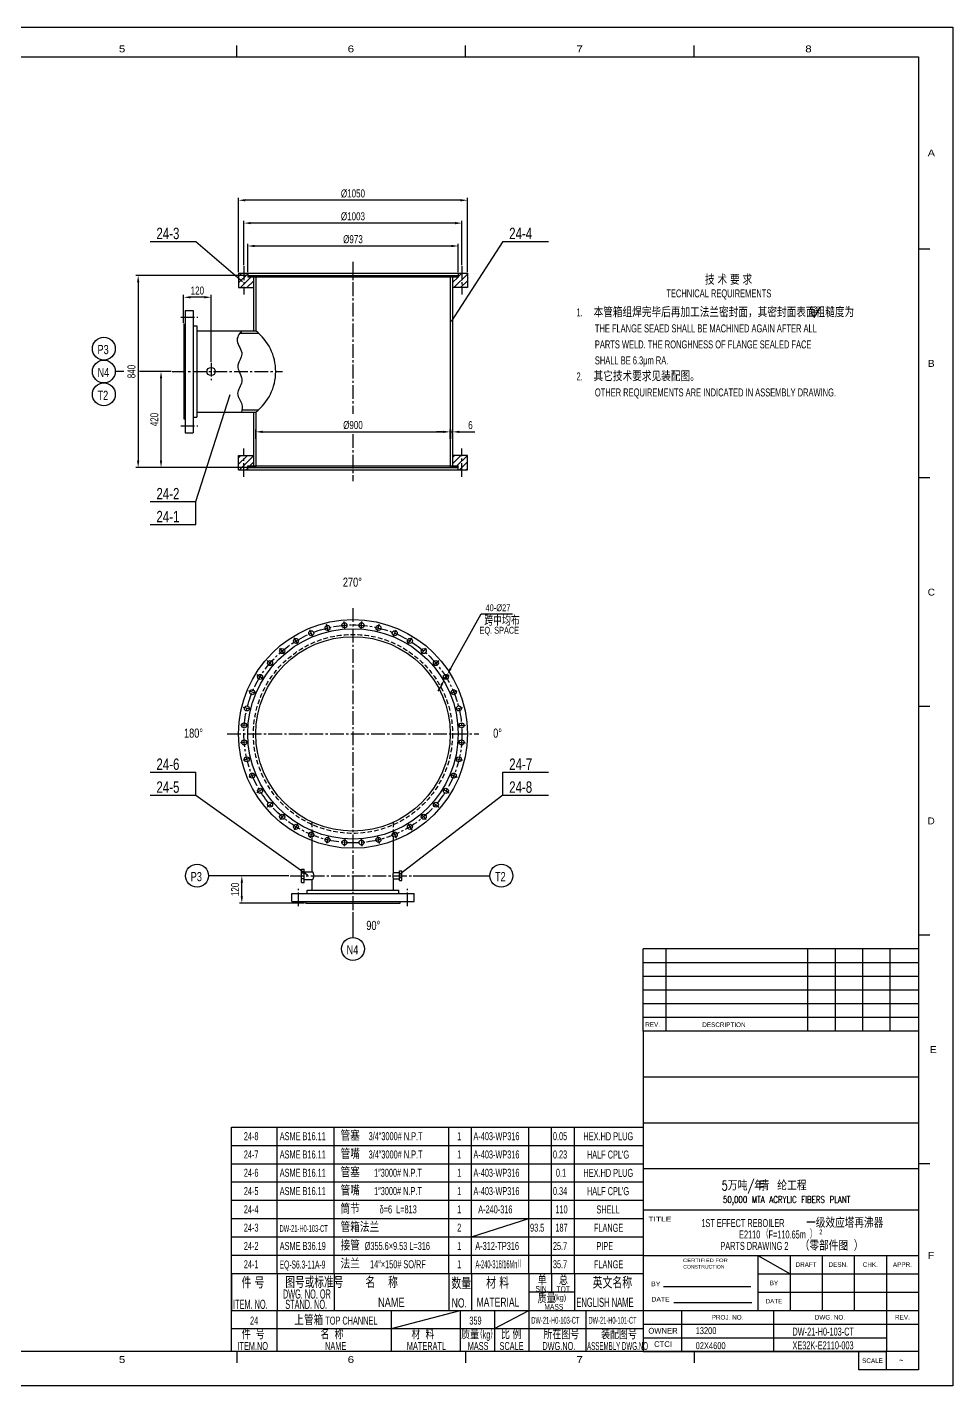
# Model space of a CAD drawing. Extents: x 0 to 840, y 0 to 594.
# Drawn here: x 435 to 840, y 0 to 594 of the extents above; entities that cross this region are included whole.
import ezdxf
from ezdxf.enums import TextEntityAlignment as Align

# ---------------------------------------------------------------- set-up
doc = ezdxf.new("R2010")
doc.units = 0
doc.header["$LTSCALE"] = 8
doc.linetypes.add('CENTER2', pattern=[1.125, 0.75, -0.125, 0.125, -0.125])
doc.linetypes.add('HIDDEN', pattern=[0.375, 0.25, -0.125])
doc.layers.get('0').update_dxf_attribs({"color": 2, "linetype": 'CONTINUOUS'})
doc.layers.get('DEFPOINTS').update_dxf_attribs({"linetype": 'CONTINUOUS'})
doc.layers.add('1', color=7, linetype='CONTINUOUS', lineweight=0)
for name, color, linetype in [('3', 3, 'CENTER2'), ('BORDER', 2, 'CONTINUOUS'), ('D', 7, 'CONTINUOUS'), ('HID', 4, 'HIDDEN'), ('OT', 1, 'CONTINUOUS'), ('TEXT', 7, 'CONTINUOUS'), ('X4600A1$0$BORDER', 7, 'CONTINUOUS')]:
    doc.layers.add(name, color=color, linetype=linetype)
doc.styles.add('HZ0', font='TXT', dxfattribs={"width": 0.75, "bigfont": 'HZTXT0'})
doc.styles.get("Standard").update_dxf_attribs({"font": 'JDECSTD', "width": 0.75, "bigfont": 'HZDX'})
doc.styles.add('X4600A1$0$STANDARD', font='AUCAD', dxfattribs={"width": 0.8})
doc.dimstyles.new('STANDARD$0', dxfattribs={"dimscale": 0, "dimtxt": 3.5, "dimasz": 3, "dimexe": 1, "dimexo": 0.5, "dimgap": 1, "dimtad": 1, "dimdsep": 46, "dimtxsty": 'Standard', "dimcen": 0, "dimclrd": 7, "dimclre": 7, "dimclrt": 7, "dimadec": 0, "dimazin": 0, "dimtfac": 0.714286, "dimtmove": 0, "dimatfit": 3, "dimfxl": 0, "dimtolj": 1, "dimarcsym": 0})
doc.dimstyles.new('STANDARD$3', dxfattribs={"dimscale": 0, "dimtxt": 3, "dimasz": 3, "dimexe": 1, "dimexo": 0.5, "dimgap": 1, "dimtad": 1, "dimtoh": 1, "dimdsep": 46, "dimtxsty": 'Standard', "dimcen": 0, "dimclrd": 7, "dimclre": 7, "dimclrt": 7, "dimadec": 0, "dimazin": 0, "dimtfac": 0.714286, "dimtmove": 0, "dimatfit": 0, "dimfxl": 0, "dimtolj": 1, "dimarcsym": 0})

# ---------------------------------------------------------------- blocks, each defined once
blk = doc.blocks.new('*D31')
at = {"layer": 'DEFPOINTS', "color": 0}
for p in [(621.3, 417.08), (620.3, 413.48), (621.3, 413.48)]:
    blk.add_point(p, dxfattribs=at)
at = {"layer": 'TEXT', "color": 7, "lineweight": -2}
for p, q in [((617.3, 417.08), (614.3, 417.08)), ((620.3, 413.98), (620.3, 418.08)), ((620.3, 417.08), (621.3, 417.08)), ((621.3, 413.98), (621.3, 418.08)), ((624.3, 417.08), (631, 417.08))]:
    blk.add_line(p, q, dxfattribs=at)
at = {"layer": 'TEXT', "color": 7}
for points in [[(617.3, 417.58), (617.3, 416.58), (620.3, 417.08)], [(624.3, 417.58), (624.3, 416.58), (621.3, 417.08)]]:
    blk.add_solid(points, dxfattribs=at)
at = {"layer": 'TEXT', "color": 7, "insert": (629.15, 420), "char_height": 3.5, "attachment_point": 5}
blk.add_mtext('\\A1;6', dxfattribs=at)
blk = doc.blocks.new('*D30')
at = {"layer": 'DEFPOINTS', "color": 0}
for p in [(620.3, 417.08), (535.3, 413.48), (620.3, 413.48)]:
    blk.add_point(p, dxfattribs=at)
at = {"layer": 'TEXT', "color": 7, "lineweight": -2}
for p, q in [((535.3, 413.98), (535.3, 418.08)), ((538.3, 417.08), (617.3, 417.08)), ((620.3, 413.98), (620.3, 418.08))]:
    blk.add_line(p, q, dxfattribs=at)
at = {"layer": 'TEXT', "color": 7}
for points in [[(538.3, 417.58), (538.3, 416.58), (535.3, 417.08)], [(617.3, 417.58), (617.3, 416.58), (620.3, 417.08)]]:
    blk.add_solid(points, dxfattribs=at)
at = {"layer": 'TEXT', "color": 7, "insert": (577.8, 420), "char_height": 3.5, "attachment_point": 5}
blk.add_mtext('\\A1;%%C900', dxfattribs=at)
blk = doc.blocks.new('*D29')
at = {"layer": 'DEFPOINTS', "color": 0}
for p in [(527.8, 518.33), (527.8, 486.45), (627.8, 486.45)]:
    blk.add_point(p, dxfattribs=at)
at = {"layer": 'TEXT', "color": 7, "lineweight": -2}
for p, q in [((527.8, 486.95), (527.8, 519.33)), ((624.8, 518.33), (530.8, 518.33)), ((627.8, 486.95), (627.8, 519.33))]:
    blk.add_line(p, q, dxfattribs=at)
at = {"layer": 'TEXT', "color": 7}
for points in [[(530.8, 518.83), (530.8, 517.83), (527.8, 518.33)], [(624.8, 518.83), (624.8, 517.83), (627.8, 518.33)]]:
    blk.add_solid(points, dxfattribs=at)
at = {"layer": 'TEXT', "color": 7, "insert": (577.8, 521.25), "char_height": 3.5, "attachment_point": 5}
blk.add_mtext('\\A1;%%C1050', dxfattribs=at)
blk = doc.blocks.new('*D28')
at = {"layer": 'DEFPOINTS', "color": 0}
for p in [(530.15, 508.33), (530.15, 489.45), (625.45, 489.45)]:
    blk.add_point(p, dxfattribs=at)
at = {"layer": 'TEXT', "color": 7, "lineweight": -2}
for p, q in [((530.15, 489.95), (530.15, 509.33)), ((622.45, 508.33), (533.15, 508.33)), ((625.45, 489.95), (625.45, 509.33))]:
    blk.add_line(p, q, dxfattribs=at)
at = {"layer": 'TEXT', "color": 7}
for points in [[(533.15, 508.83), (533.15, 507.83), (530.15, 508.33)], [(622.45, 508.83), (622.45, 507.83), (625.45, 508.33)]]:
    blk.add_solid(points, dxfattribs=at)
at = {"layer": 'TEXT', "color": 7, "insert": (577.8, 511.25), "char_height": 3.5, "attachment_point": 5}
blk.add_mtext('\\A1;%%C1003', dxfattribs=at)
blk = doc.blocks.new('*D27')
at = {"layer": 'DEFPOINTS', "color": 0}
for p in [(623.8, 498.33), (531.8, 486.45), (623.8, 486.45)]:
    blk.add_point(p, dxfattribs=at)
at = {"layer": 'TEXT', "color": 7, "lineweight": -2}
for p, q in [((531.8, 486.95), (531.8, 499.33)), ((623.8, 486.95), (623.8, 499.33)), ((534.8, 498.33), (620.8, 498.33))]:
    blk.add_line(p, q, dxfattribs=at)
at = {"layer": 'TEXT', "color": 7}
for points in [[(534.8, 498.83), (534.8, 497.83), (531.8, 498.33)], [(620.8, 498.83), (620.8, 497.83), (623.8, 498.33)]]:
    blk.add_solid(points, dxfattribs=at)
at = {"layer": 'TEXT', "color": 7, "insert": (577.8, 501.25), "char_height": 3.5, "attachment_point": 5}
blk.add_mtext('\\A1;%%C973', dxfattribs=at)
blk = doc.blocks.new('*D32')
at = {"layer": 'DEFPOINTS', "color": 0}
for p in [(531.8, 485.45), (483.91, 401.45), (532.97, 401.45)]:
    blk.add_point(p, dxfattribs=at)
at = {"layer": 'TEXT', "color": 7, "lineweight": -2}
for p, q in [((531.3, 485.45), (482.91, 485.45)), ((483.91, 482.45), (483.91, 404.45)), ((532.47, 401.45), (482.91, 401.45))]:
    blk.add_line(p, q, dxfattribs=at)
at = {"layer": 'TEXT', "color": 7}
for points in [[(483.41, 482.45), (484.41, 482.45), (483.91, 485.45)], [(483.41, 404.45), (484.41, 404.45), (483.91, 401.45)]]:
    blk.add_solid(points, dxfattribs=at)
at = {"layer": 'TEXT', "color": 7, "insert": (480.99, 443.45), "char_height": 3.5, "attachment_point": 5, "rotation": 90}
blk.add_mtext('\\A1;840', dxfattribs=at)
blk = doc.blocks.new('*D33')
at = {"layer": 'DEFPOINTS', "color": 0}
for p in [(493.91, 443.45), (498.8, 443.45), (527.8, 401.45)]:
    blk.add_point(p, dxfattribs=at)
at = {"layer": 'TEXT', "color": 7, "lineweight": -2}
for p, q in [((498.3, 443.45), (492.91, 443.45)), ((493.91, 404.45), (493.91, 440.45)), ((527.3, 401.45), (492.91, 401.45))]:
    blk.add_line(p, q, dxfattribs=at)
at = {"layer": 'TEXT', "color": 7}
for points in [[(493.41, 440.45), (494.41, 440.45), (493.91, 443.45)], [(493.41, 404.45), (494.41, 404.45), (493.91, 401.45)]]:
    blk.add_solid(points, dxfattribs=at)
at = {"layer": 'TEXT', "color": 7, "insert": (490.99, 422.45), "char_height": 3.5, "attachment_point": 5, "rotation": 90}
blk.add_mtext('\\A1;420', dxfattribs=at)
blk = doc.blocks.new('*D34')
at = {"layer": 'DEFPOINTS', "color": 0}
for p in [(503.8, 475.92), (503.8, 464.09), (515.8, 447.25)]:
    blk.add_point(p, dxfattribs=at)
at = {"layer": 'TEXT', "color": 7, "lineweight": -2}
for p, q in [((503.8, 464.59), (503.8, 476.92)), ((512.8, 475.92), (506.8, 475.92)), ((515.8, 447.75), (515.8, 476.92))]:
    blk.add_line(p, q, dxfattribs=at)
at = {"layer": 'TEXT', "color": 7}
for points in [[(506.8, 476.42), (506.8, 475.42), (503.8, 475.92)], [(512.8, 476.42), (512.8, 475.42), (515.8, 475.92)]]:
    blk.add_solid(points, dxfattribs=at)
at = {"layer": 'TEXT', "color": 7, "insert": (509.8, 478.83), "char_height": 3.5, "attachment_point": 5}
blk.add_mtext('\\A1;120', dxfattribs=at)
blk = doc.blocks.new('*D35')
at = {"layer": 'DEFPOINTS', "color": 0}
for p in [(529.22, 223.02), (550.32, 223.02), (557.16, 211.02)]:
    blk.add_point(p, dxfattribs=at)
at = {"layer": 'TEXT', "color": 7, "lineweight": -2}
for p, q in [((549.82, 223.02), (528.22, 223.02)), ((529.22, 214.02), (529.22, 220.02)), ((556.66, 211.02), (528.22, 211.02))]:
    blk.add_line(p, q, dxfattribs=at)
at = {"layer": 'TEXT', "color": 7}
for points in [[(528.72, 220.02), (529.72, 220.02), (529.22, 223.02)], [(528.72, 214.02), (529.72, 214.02), (529.22, 211.02)]]:
    blk.add_solid(points, dxfattribs=at)
at = {"layer": 'TEXT', "color": 7, "insert": (526.31, 217.02), "char_height": 3.5, "attachment_point": 5, "rotation": 90}
blk.add_mtext('\\A1;120', dxfattribs=at)
blk = doc.blocks.new('*D36')
at = {"layer": 'DEFPOINTS', "color": 0}
for p in [(617.9, 308.96), (618.97, 310.88)]:
    blk.add_point(p, dxfattribs=at)
at = {"layer": 'TEXT', "color": 7, "lineweight": -2}
for p, q in [((620.43, 313.5), (633.82, 337.47)), ((633.82, 337.47), (647.52, 337.47)), ((617.9, 308.96), (618.97, 310.88)), ((616.43, 306.34), (614.97, 303.72))]:
    blk.add_line(p, q, dxfattribs=at)
at = {"layer": 'TEXT', "color": 7}
for points in [[(616, 306.58), (616.87, 306.1), (617.9, 308.96)], [(619.99, 313.74), (620.87, 313.26), (618.97, 310.88)]]:
    blk.add_solid(points, dxfattribs=at)
at = {"layer": 'TEXT', "color": 7, "insert": (641.17, 340.11), "char_height": 3, "attachment_point": 5}
blk.add_mtext('\\A1;40-%%c27', dxfattribs=at)

msp = doc.modelspace()

# ---------------------------------------------------------------- hatches: boundary and pattern name
at = {"layer": 'TEXT'}
h = msp.add_hatch(dxfattribs=at)
h.set_pattern_fill('_USER', color=256, scale=2, angle=45, style=0, pattern_type=0)
h.set_pattern_definition([(45, (-3568.0257, 51.9752), (-1.4142136, 1.4142136), [])])
h.paths.add_polyline_path([(530.154, 486.453), (527.804, 486.453), (527.804, 480.153), (530.154, 480.153)])
h.paths.add_polyline_path([(534.304, 480.153), (534.304, 484.753), (531.804, 484.753), (531.804, 486.453), (530.154, 486.453), (530.154, 480.153)])
h.paths.add_polyline_path([(625.454, 480.153), (625.454, 486.453), (623.804, 486.453), (623.804, 484.753), (621.304, 484.753), (621.304, 480.153)])
h.paths.add_polyline_path([(625.454, 480.153), (627.804, 480.153), (627.804, 486.453), (625.454, 486.453)])
h = msp.add_hatch(dxfattribs=at)
h.set_pattern_fill('_USER', color=256, scale=0.5, angle=135, style=0, pattern_type=0)
h.set_pattern_definition([(135, (-3568.0257, 51.97523), (-0.35355339, -0.35355339), [])])
h.paths.add_polyline_path([(535.304, 485.453), (531.804, 485.453), (531.804, 484.753), (535.304, 484.753)])
h.paths.add_polyline_path([(623.804, 485.453), (620.304, 485.453), (620.304, 484.753), (623.804, 484.753)])
h = msp.add_hatch(dxfattribs=at)
h.set_pattern_fill('_USER', color=256, scale=2, angle=45, style=0, pattern_type=0)
h.set_pattern_definition([(45, (-3568.0257, 17.9752), (-1.4142136, 1.4142136), [])])
h.paths.add_polyline_path([(530.154, 406.753), (527.804, 406.753), (527.804, 400.453), (530.154, 400.453)])
h.paths.add_polyline_path([(530.154, 406.753), (530.154, 400.453), (531.804, 400.453), (531.804, 402.153), (534.304, 402.153), (534.304, 406.753)])
h.paths.add_polyline_path([(621.304, 402.153), (623.804, 402.153), (623.804, 400.453), (625.454, 400.453), (625.454, 406.753), (621.304, 406.753)])
h.paths.add_polyline_path([(625.454, 400.453), (627.804, 400.453), (627.804, 406.753), (625.454, 406.753)])
h = msp.add_hatch(dxfattribs=at)
h.set_pattern_fill('_USER', color=256, scale=0.5, angle=135, style=0, pattern_type=0)
h.set_pattern_definition([(135, (-3568.0257, 17.97523), (-0.35355339, -0.35355339), [])])
h.paths.add_polyline_path([(535.304, 402.153), (531.804, 402.153), (531.804, 401.453), (535.304, 401.453)])
h.paths.add_polyline_path([(623.804, 402.153), (620.304, 402.153), (620.304, 401.453), (623.804, 401.453)])

# ---------------------------------------------------------------- linework, layer by layer
for p, q in [((0, 594), (840, 594)), ((840, 594), (840, 0)), ((825, 191), (704.653, 191)), ((714.653, 155), (714.653, 191)), ((776.653, 155), (776.653, 191)), ((788.653, 155), (788.653, 191)), ((800.653, 155), (800.653, 191)), ((812.653, 155), (812.653, 191)), ((824.653, 185), (704.653, 185)), ((824.653, 179), (704.653, 179)), ((824.653, 173), (704.653, 173)), ((824.653, 167), (704.653, 167)), ((824.653, 161), (704.653, 161)), ((825, 135), (704.653, 135)), ((704.653, 115), (825, 115)), ((704.653, 95), (825, 95)), ((704.653, 77), (825, 77)), ((704.653, 57), (825, 57)), ((754.798, 57), (754.798, 33)), ((768.838, 57), (768.838, 33)), ((782.879, 57), (782.879, 33)), ((796.919, 57), (796.919, 33)), ((810.96, 57), (810.96, 15)), ((704.653, 33), (825, 33)), ((721.474, 33), (721.474, 15)), ((761.59, 33), (761.59, 15)), ((524.653, 25), (704.653, 25)), ((704.653, 27), (825, 27)), ((704.653, 21), (810.96, 21)), ((840, 0), (0, 0))]:
    msp.add_line(p, q)
at = {"layer": '1'}
for p, q in [((780.699, 469.363), (778.029, 469.363)), ((778.029, 469.363), (779.364, 467.051)), ((779.364, 467.051), (782.018, 471.648))]:
    msp.add_line(p, q, dxfattribs=at)
at = {"layer": '3'}
for p, q in [((530.154, 489.453), (530.154, 477.153)), ((577.804, 491.453), (577.804, 424.914)), ((625.454, 489.453), (625.454, 477.153)), ((502.504, 467.253), (510.004, 467.253)), ((515.804, 447.253), (515.804, 439.653)), ((498.804, 443.453), (547.036, 443.453)), ((502.504, 419.653), (510.004, 419.653)), ((577.804, 416.069), (577.804, 395.453)), ((530.154, 397.453), (530.154, 409.753)), ((625.454, 397.453), (625.454, 409.753)), ((577.804, 340.023), (577.804, 206.023)), ((567.066, 329.752), (566.295, 332.961)), ((574.195, 330.881), (573.936, 334.171)), ((581.413, 330.881), (581.672, 334.171)), ((588.543, 329.752), (589.313, 332.961)), ((553.769, 324.245), (552.045, 327.058)), ((560.201, 327.522), (558.938, 330.57)), ((595.407, 327.522), (596.67, 330.57)), ((601.839, 324.245), (603.563, 327.058)), ((547.929, 320.002), (545.786, 322.511)), ((607.679, 320.002), (609.822, 322.511)), ((542.825, 314.898), (540.316, 317.041)), ((612.783, 314.898), (615.292, 317.041)), ((538.583, 309.058), (535.769, 310.782)), ((617.025, 309.058), (619.839, 310.782)), ((535.306, 302.627), (532.257, 303.89)), ((620.302, 302.627), (623.351, 303.89)), ((533.075, 295.762), (529.866, 296.532)), ((622.533, 295.762), (625.742, 296.532)), ((531.946, 288.632), (528.656, 288.891)), ((623.662, 288.632), (626.952, 288.891)), ((522.804, 285.023), (632.804, 285.023)), ((531.946, 281.414), (528.656, 281.155)), ((623.662, 281.414), (626.952, 281.155)), ((533.075, 274.285), (529.866, 273.514)), ((622.533, 274.285), (625.742, 273.514)), ((535.306, 267.42), (532.257, 266.157)), ((620.302, 267.42), (623.351, 266.157)), ((538.583, 260.988), (535.769, 259.264)), ((617.025, 260.988), (619.839, 259.264)), ((542.825, 255.149), (540.316, 253.005)), ((547.929, 250.045), (545.786, 247.535)), ((607.679, 250.045), (609.822, 247.535)), ((612.783, 255.149), (615.292, 253.005)), ((553.769, 245.802), (552.045, 242.988)), ((601.839, 245.802), (603.563, 242.988)), ((560.201, 242.525), (558.938, 239.476)), ((567.066, 240.294), (566.295, 237.085)), ((574.195, 239.165), (573.936, 235.875)), ((581.413, 239.165), (581.672, 235.875)), ((588.543, 240.294), (589.313, 237.085)), ((595.407, 242.525), (596.67, 239.476)), ((550.324, 223.023), (604.134, 223.023)), ((554.004, 209.723), (554.004, 217.223)), ((601.604, 209.723), (601.604, 217.223))]:
    msp.add_line(p, q, dxfattribs=at)
msp.add_circle((577.804, 285.023), 47.65, dxfattribs=at)
at = {"layer": 'D'}
for p, q in [((524.653, 113.117), (704.653, 113.117)), ((524.653, 105.117), (704.653, 105.117)), ((524.653, 97.117), (704.653, 97.117)), ((524.653, 89.117), (704.653, 89.117)), ((524.653, 81.117), (704.653, 81.117)), ((524.653, 73.117), (704.653, 73.117)), ((524.653, 65.117), (704.653, 65.117)), ((524.653, 57.117), (704.653, 57.117)), ((654.653, 41.117), (674.653, 41.117))]:
    msp.add_line(p, q, dxfattribs=at)
at = {"layer": 'HID'}
for p, q in [((560.024, 238.291), (560.024, 246.421)), ((595.584, 238.291), (595.584, 246.421))]:
    msp.add_line(p, q, dxfattribs=at)
msp.add_circle((577.804, 285.023), 43.5, dxfattribs=at)
at = {"layer": 'OT'}
for p, q in [((29, 581), (825, 581)), ((825, 581), (825, 15)), ((489.087, 500.355), (509.087, 500.355)), ((643.281, 500.355), (663.281, 500.355)), ((527.804, 486.453), (627.804, 486.453)), ((527.804, 486.453), (527.804, 480.153)), ((531.804, 486.453), (531.804, 484.753)), ((531.804, 485.453), (623.804, 485.453)), ((623.804, 484.753), (531.804, 484.753)), ((534.304, 484.753), (534.304, 461.233)), ((535.304, 485.453), (535.304, 461.233)), ((620.304, 485.453), (620.304, 401.453)), ((621.304, 484.753), (621.304, 402.153)), ((623.804, 486.453), (623.804, 484.753)), ((627.804, 486.453), (627.804, 480.153)), ((527.804, 480.153), (534.304, 480.153)), ((627.804, 480.153), (621.304, 480.153)), ((504.504, 470.203), (504.504, 416.703)), ((504.504, 470.203), (508.004, 470.203)), ((508.004, 470.203), (508.004, 416.703)), ((503.804, 464.093), (503.804, 422.813)), ((503.804, 464.093), (504.504, 464.093)), ((508.004, 463.453), (509.504, 463.453)), ((509.504, 463.453), (509.504, 423.453)), ((509.504, 461.233), (535.304, 461.233)), ((528.393, 460.233), (536.509, 460.233)), ((503.804, 422.813), (504.504, 422.813)), ((508.004, 423.453), (509.504, 423.453)), ((509.504, 425.673), (535.304, 425.673)), ((529.276, 426.673), (536.509, 426.673)), ((534.304, 425.673), (534.304, 402.153)), ((535.304, 425.673), (535.304, 401.453)), ((504.504, 416.703), (508.004, 416.703)), ((527.804, 400.453), (527.804, 406.753)), ((527.804, 406.753), (534.304, 406.753)), ((627.804, 406.753), (621.304, 406.753)), ((627.804, 400.453), (627.804, 406.753)), ((527.804, 400.453), (627.804, 400.453)), ((531.804, 402.153), (623.804, 402.153)), ((531.804, 400.453), (531.804, 402.153)), ((531.804, 401.453), (623.804, 401.453)), ((623.804, 400.453), (623.804, 402.153)), ((489.087, 386.564), (509.087, 386.564)), ((489.087, 376.564), (509.087, 376.564)), ((489.087, 268.293), (509.087, 268.293)), ((643.281, 268.293), (663.281, 268.293)), ((489.087, 258.293), (509.087, 258.293)), ((643.281, 258.293), (663.281, 258.293)), ((560.024, 224.723), (560.024, 238.291)), ((595.584, 224.363), (595.584, 238.291)), ((555.324, 225.923), (556.524, 225.923)), ((555.324, 220.123), (555.324, 225.923)), ((556.524, 220.123), (556.524, 225.923)), ((555.324, 224.209), (556.524, 224.209)), ((555.324, 221.837), (556.524, 221.837)), ((555.324, 220.123), (556.524, 220.123)), ((556.524, 224.723), (560.024, 224.723)), ((556.524, 221.323), (560.024, 221.323)), ((560.024, 216.723), (560.024, 221.323)), ((595.584, 224.363), (598.134, 224.363)), ((595.584, 221.683), (598.134, 221.683)), ((595.584, 216.723), (595.584, 221.683)), ((598.134, 225.163), (599.134, 225.163)), ((598.134, 220.883), (598.134, 225.163)), ((598.134, 223.863), (599.134, 223.863)), ((598.134, 222.183), (599.134, 222.183)), ((598.134, 220.883), (599.134, 220.883)), ((599.134, 220.883), (599.134, 225.163)), ((551.054, 215.223), (604.554, 215.223)), ((551.054, 211.723), (551.054, 215.223)), ((557.804, 216.723), (597.804, 216.723)), ((557.804, 215.223), (557.804, 216.723)), ((597.804, 215.223), (597.804, 216.723)), ((604.554, 211.723), (604.554, 215.223)), ((551.054, 211.723), (604.554, 211.723)), ((557.164, 211.023), (557.164, 211.723)), ((557.164, 211.023), (598.444, 211.023)), ((598.444, 211.023), (598.444, 211.723)), ((704.653, 155), (704.653, 191)), ((704.653, 155), (704.653, 15.117)), ((825, 155), (704.653, 155)), ((524.653, 33.117), (524.653, 113.117)), ((544.653, 49.117), (544.653, 113.117)), ((569.653, 49.117), (569.653, 113.117)), ((619.653, 49.117), (619.653, 113.117)), ((629.653, 49.117), (629.653, 113.117)), ((654.653, 49.117), (654.653, 113.117)), ((664.653, 49.117), (664.653, 113.117)), ((674.653, 49.117), (674.653, 113.117)), ((524.653, 49.117), (704.653, 49.117)), ((524.653, 49.117), (524.653, 33.117)), ((544.653, 49.117), (544.653, 33.117)), ((569.653, 49.117), (569.653, 33.117)), ((619.653, 49.117), (619.653, 33.117)), ((629.653, 49.117), (629.653, 33.117)), ((654.653, 49.117), (654.653, 33.117)), ((664.653, 49.117), (664.653, 41.117)), ((674.653, 49.117), (674.653, 33.117)), ((524.653, 33), (704.653, 33)), ((524.653, 15), (524.653, 33)), ((544.653, 15), (544.653, 33)), ((594.653, 15), (594.653, 33)), ((624.653, 33), (624.653, 15)), ((639.653, 33), (639.653, 15)), ((654.653, 33), (654.653, 15)), ((679.653, 33), (679.653, 15)), ((825, 15), (29, 15))]:
    msp.add_line(p, q, dxfattribs=at)
for centre, radius in [((515.804, 443.453), 1.8), ((577.804, 285.023), 50), ((574.065, 332.526), 1.1), ((581.543, 332.526), 1.1), ((577.804, 285.023), 46), ((577.804, 285.023), 42.5), ((552.907, 325.652), 1.1), ((559.569, 329.046), 1.1), ((566.68, 331.357), 1.1), ((588.928, 331.357), 1.1), ((596.039, 329.046), 1.1), ((602.701, 325.652), 1.1), ((546.858, 321.257), 1.1), ((608.75, 321.257), 1.1), ((541.571, 315.969), 1.1), ((614.037, 315.969), 1.1), ((537.176, 309.92), 1.1), ((618.432, 309.92), 1.1), ((533.781, 303.258), 1.1), ((621.827, 303.258), 1.1), ((531.471, 296.147), 1.1), ((624.137, 296.147), 1.1), ((530.301, 288.762), 1.1), ((625.307, 288.762), 1.1), ((530.301, 281.285), 1.1), ((625.307, 281.285), 1.1), ((531.471, 273.9), 1.1), ((624.137, 273.9), 1.1), ((533.781, 266.788), 1.1), ((621.827, 266.788), 1.1), ((537.176, 260.126), 1.1), ((618.432, 260.126), 1.1), ((541.571, 254.077), 1.1), ((546.858, 248.79), 1.1), ((608.75, 248.79), 1.1), ((614.037, 254.077), 1.1), ((552.907, 244.395), 1.1), ((602.701, 244.395), 1.1), ((559.569, 241), 1.1), ((566.68, 238.69), 1.1), ((574.065, 237.52), 1.1), ((581.543, 237.52), 1.1), ((588.928, 238.69), 1.1), ((596.039, 241), 1.1)]:
    msp.add_circle(centre, radius, dxfattribs=at)
for centre, radius, start, end in [((521.568, 443.453), 22.468, 307.688306, 52.311694), ((558.601, 223.023), 2.217, 309.934713, 50.065287), ((597.528, 223.023), 2.361, 145.419547, 214.580453)]:
    msp.add_arc(centre, radius, start, end, dxfattribs=at)
at = {"layer": 'TEXT'}
for p, q in [((509.087, 500.355), (529.583, 482.779)), ((643.281, 500.355), (620.75, 465.31)), ((477.688, 443.453), (473.909, 443.453)), ((492.909, 443.453), (484.462, 443.453)), ((509.087, 386.564), (524.102, 433.364)), ((509.087, 376.564), (509.087, 386.564)), ((509.087, 258.293), (509.087, 268.293)), ((643.281, 258.293), (643.281, 268.293)), ((509.087, 258.293), (557.948, 223.457)), ((643.281, 258.293), (598.055, 223.457)), ((528.221, 223.023), (514.654, 223.023)), ((604.134, 223.023), (637.654, 223.023)), ((577.804, 206.023), (577.804, 196.023)), ((629.653, 65.117), (654.653, 73.117)), ((594.653, 25), (624.653, 33)), ((639.653, 25), (654.653, 33))]:
    msp.add_line(p, q, dxfattribs=at)
for centre in [(468.909, 453.453), (468.909, 443.453), (468.909, 433.453), (509.654, 223.023), (642.654, 223.023), (577.804, 191.023)]:
    msp.add_circle(centre, 5, dxfattribs=at)
msp.add_open_spline([(529.175, 461.233), (527.994, 459.803), (525.743, 456.543), (530.909, 451.342), (525.653, 445.584), (531.212, 439.568), (525.9, 433.898), (529.726, 429.543), (529.375, 426.784), (529.02, 425.673)], degree=3, knots=[0.9607935, 0.9607935, 0.9607935, 0.9607935, 5.8876342, 12.1113602, 17.0991365, 24.5904011, 30.1129577, 35.2682009, 38.6995074, 38.6995074, 38.6995074, 38.6995074], dxfattribs=at)
at = {"layer": 'X4600A1$0$BORDER', "color": 3}
for p, q in [((527, 581), (527, 586)), ((627, 581), (627, 586)), ((727, 581), (727, 586)), ((830, 497), (825, 497)), ((830, 397), (825, 397)), ((830, 297), (825, 297)), ((830, 197), (825, 197)), ((830, 97), (825, 97)), ((527, 15), (527, 10)), ((627, 15), (627, 10)), ((704.653, 15), (810.96, 15)), ((727, 15), (727, 10))]:
    msp.add_line(p, q, dxfattribs=at)
at = {"layer": 'X4600A1$0$BORDER', "color": 2}
for p, q in [((754.798, 57), (768.838, 48.977)), ((754.798, 49), (825, 49)), ((713.579, 43.361), (751.689, 43.361)), ((717.992, 36.441), (752.09, 36.441)), ((754.798, 41), (825, 41)), ((798.919, 6.977), (798.919, 15)), ((810.96, 6.977), (810.96, 15)), ((825, 15), (825, 6.977)), ((825, 6.977), (798.919, 6.977))]:
    msp.add_line(p, q, dxfattribs=at)

# ---------------------------------------------------------------- texts
at = {"color": 7}
for s, height, width, p in [('24-3', 5, 0.75, (491.9, 501.331)), ('24-4', 5, 0.75, (646.094, 501.331)), ('技 术 要 求', 4.5, 0.75, (731.653, 481.385)), ('TECHNICAL REQUIREMENTS', 3.5, 0.7, (714.801, 475.866)), ('1.', 3.5, 0.7, (675.506, 467.558)), ('本管箱组焊完毕后再加工法兰密封面，其密封面表面粗糙度为', 4.5, 0.75, (682.973, 467.2)), ('THE FLANGE SEAED SHALL BE MACHINED AGAIN AFTER ALL ', 3.5, 0.7, (683.541, 460.558)), ('P3', 4, 0.75, (466.129, 451.062)), ('PARTS WELD. THE RONGHNESS OF FLANGE SEALED FACE ', 3.5, 0.7, (683.541, 453.558)), ('SHALL BE 6.3μm RA.', 3.5, 0.7, (683.541, 446.558)), ('N4', 4, 0.75, (466.129, 441.062)), ('2.', 3.5, 0.7, (675.506, 439.558)), ('其它技术要求见装配图。', 4.5, 0.75, (682.973, 439.2)), ('T2', 4, 0.75, (466.129, 431.062)), ('OTHER REQUIREMENTS ARE INDICATED IN ASSEMBLY DRAWING.', 3.5, 0.7, (683.541, 432.558)), ('24-2', 5, 0.75, (491.9, 387.54)), ('24-1', 5, 0.75, (491.9, 377.54)), ('270%%D', 4, 0.75, (573.391, 349.358)), ('180%%D', 4, 0.75, (503.951, 283.357)), ('0%%D', 4, 0.75, (639.08, 283.357)), ('24-6', 5, 0.75, (491.9, 269.269)), ('24-7', 5, 0.75, (646.094, 269.269)), ('24-5', 5, 0.75, (491.9, 259.269)), ('24-8', 5, 0.75, (646.094, 259.269)), ('P3', 4, 0.75, (506.874, 220.632)), ('T2', 4, 0.75, (639.874, 220.632)), ('90%%D', 4, 0.75, (583.646, 199.298)), ('N4', 4, 0.75, (575.024, 188.632)), ('24-8', 3.5, 0.6, (530.099, 107.399)), ('ASME B16.11', 3.5, 0.6, (545.789, 107.399)), ('管塞', 4.5, 0.75, (572.372, 107.187)), ('3/4″3000# N.P.T', 3.5, 0.6, (584.636, 107.399)), ('1', 3.5, 0.6, (623.339, 107.399)), ('A-403-WP316', 3.5, 0.6, (630.455, 107.399)), ('0.05', 3.5, 0.6, (665.203, 107.399)), ('HEX.HD PLUG', 3.5, 0.6, (678.545, 107.356)), ('24-7', 3.5, 0.6, (530.099, 99.399)), ('ASME B16.11', 3.5, 0.6, (545.789, 99.399)), ('管嘴', 4.5, 0.75, (572.372, 99.187)), ('3/4″3000# N.P.T', 3.5, 0.6, (584.636, 99.399)), ('1', 3.5, 0.6, (623.339, 99.399)), ('A-403-WP316', 3.5, 0.6, (630.455, 99.399)), ('0.23', 3.5, 0.6, (665.203, 99.399)), ("HALF CPL'G", 3.5, 0.6, (680.066, 99.356)), ('管塞', 4.5, 0.75, (572.372, 91.187)), ('24-6', 3.5, 0.6, (530.099, 91.399)), ('ASME B16.11', 3.5, 0.6, (545.789, 91.399)), ('1″3000# N.P.T', 3.5, 0.6, (587.025, 91.399)), ('1', 3.5, 0.6, (623.339, 91.399)), ('A-403-WP316', 3.5, 0.6, (630.455, 91.399)), ('0.1', 3.5, 0.6, (666.512, 91.399)), ('HEX.HD PLUG', 3.5, 0.6, (678.545, 91.356)), ('24-5', 3.5, 0.6, (530.099, 83.399)), ('ASME B16.11', 3.5, 0.6, (545.789, 83.399)), ('管嘴', 4.5, 0.75, (572.372, 83.187)), ('管嘴', 4.5, 0.75, (572.372, 83.187)), ('1″3000# N.P.T', 3.5, 0.6, (587.025, 83.399)), ('1', 3.5, 0.6, (623.339, 83.399)), ('A-403-WP316', 3.5, 0.6, (630.455, 83.399)), ('0.34', 3.5, 0.6, (665.203, 83.399)), ("HALF CPL'G", 3.5, 0.6, (680.066, 83.356)), ('24-4', 3.5, 0.6, (530.099, 75.399)), ('筒节', 4.5, 0.75, (572.372, 75.187)), ('δ=6  L=813', 3.5, 0.6, (589.46, 75.399)), ('1', 3.5, 0.6, (623.339, 75.399)), ('A-240-316', 3.5, 0.6, (632.557, 75.399)), ('110', 3.5, 0.6, (666.272, 75.399)), ('SHELL', 3.5, 0.6, (684.218, 75.356)), ('管箱法兰', 4.5, 0.75, (572.372, 67.187)), ('1ST EFFECT REBOILER', 3.5, 0.6, (730.093, 69.418)), ('一级效应塔再沸器', 4.5, 0.75, (775.878, 69.089)), ('24-3', 3.5, 0.6, (530.099, 67.399)), ('DW-21-H0-103-CT', 3, 0.5, (545.745, 67.274)), ('2', 3.5, 0.6, (623.339, 67.399)), ('93.5', 3.5, 0.6, (655.203, 67.399)), ('187', 3.5, 0.6, (666.272, 67.399)), ('FLANGE', 3.5, 0.6, (683.129, 67.356)), ('E2110 （F=110.65m  ）', 3.5, 0.6, (746.566, 64.418)), ('2', 2.2, 0.6, (781.689, 66.217)), ('24-2', 3.5, 0.6, (530.099, 59.399)), ('ASME B36.19', 3.5, 0.6, (545.789, 59.399)), ('接管', 4.5, 0.75, (572.372, 59.187)), ('%%C355.6×9.53 L=316', 3.5, 0.6, (582.932, 59.399)), ('1', 3.5, 0.6, (623.339, 59.399)), ('A-312-TP316', 3.5, 0.55, (631.256, 59.399)), ('25.7', 3.5, 0.6, (665.203, 59.399)), ('PIPE', 3.5, 0.6, (684.218, 59.356)), ('PARTS DRAWING 2', 3.5, 0.6, (738.389, 59.418)), ('（零部件图  ）', 4.5, 0.75, (773.111, 59.089)), ('2', 3.5, 0.6, (792.107, 59.418)), ('24-1', 3.5, 0.6, (530.099, 51.399)), ('EQ-S6.3-11A-9', 3.5, 0.5, (545.745, 51.274)), ('法兰', 4.5, 0.75, (572.372, 51.187)), ('14″×150# SO/RF', 3.5, 0.6, (585.27, 51.399)), ('1', 3.5, 0.6, (623.339, 51.399)), ('A-240-316/16MnⅡ', 3.5, 0.42, (631.347, 51.399)), ('35.7', 3.5, 0.6, (665.203, 51.399)), ('FLANGE', 3.5, 0.6, (683.129, 51.356)), ('24', 3.5, 0.6, (532.818, 26.764)), ('上管箱', 4.5, 0.75, (552.162, 26.551)), ('TOP CHANNEL', 3.5, 0.6, (565.709, 26.764)), ('359', 3.5, 0.6, (628.668, 26.764)), ('DW-21-H0-103-CT', 3, 0.5, (655.745, 27.156)), ('DW-21-H0-101-CT', 3, 0.5, (680.745, 27.156)), ('件  号', 4, 0.75, (529.177, 20.403)), ('名  称', 4, 0.75, (563.627, 20.403)), ('材  料', 4, 0.75, (603.389, 20.403)), ('质量', 4, 0.75, (625.086, 20.403)), ('（kg）', 3.5, 0.6, (631.731, 20.664)), ('比 例', 4, 0.75, (642.522, 20.403)), ('所在图号', 4, 0.75, (661.079, 20.403)), ('装配图号', 4, 0.75, (686.279, 20.403)), ('DW-21-H0-103-CT', 3.5, 0.6, (769.902, 21.951)), ('ITEM.NO', 3.5, 0.6, (527.311, 15.659)), ('NAME', 3.5, 0.6, (565.61, 15.659)), ('MATERATL', 3.5, 0.6, (601.369, 15.659)), ('MASS', 3.5, 0.6, (627.944, 15.659)), ('SCALE', 3.5, 0.6, (641.878, 15.659)), ('DWG.NO.', 3.5, 0.6, (660.588, 15.659)), ('ASSEMBLY DWG.NO', 3.5, 0.46, (680.13, 15.659)), ('XE32K-E2110-003', 3.5, 0.6, (769.902, 15.951))]:
    msp.add_text(s, height=height, dxfattribs=dict(at, width=width)).set_placement(p)
at = {"color": 7, "width": 0.6}
msp.add_text('6.3', height=2, dxfattribs=at).set_placement((779.055, 471.024), align=Align.MIDDLE)
at = {"color": 7, "width": 0.75}
msp.add_text('跨中均布', height=4, dxfattribs=at).set_placement((635.139, 334.418), align=Align.MIDDLE_LEFT)
at = {"layer": 'BORDER', "color": 3, "ltscale": 100, "style": 'HZ0'}
for s, width, p in [('5万吨/年  纶工程', 0.75, (738.926, 85.436)), ('月 ', 0.45, (755.358, 85.317)), ('青 ', 0.55, (756.648, 85.536))]:
    msp.add_text(s, height=4.2439, dxfattribs=dict(at, width=width)).set_placement(p)
at = {"layer": 'BORDER', "color": 2, "linetype": 'Continuous', "style": 'HZ0', "width": 0.75}
msp.add_text('50,000 MTA ACRYLIC FIBERS PLANT', height=3.00428, dxfattribs=at).set_placement((767.35, 80.994), align=Align.MIDDLE)
at = {"layer": 'D'}
for s, height, width, p in [('件 号 ', 5, 0.75, (529.069, 42.564)), ('图号或标准号', 5, 0.65, (548.238, 42.739)), ('名    称 ', 5, 0.75, (583.251, 42.707)), ('数量 ', 5, 0.75, (620.81, 42.291)), ('材 料 ', 5, 0.75, (636.026, 42.501)), ('单', 4, 0.75, (658.55, 43.99)), ('总', 4, 0.75, (667.849, 44.08)), ('英文名称', 5, 0.75, (682.575, 42.558)), ('DWG. NO. OR', 4, 0.5, (547.179, 38.14)), ('SIN.', 2.5, 0.7, (657.604, 41.141)), ('TOT.', 2.5, 0.7, (666.791, 41.034)), ('ITEM. NO.', 4, 0.55, (525.411, 33.642)), ('STAND. NO.', 4, 0.5, (548.213, 33.625)), ('NAME', 4, 0.75, (588.776, 34.515)), ('NO.', 4, 0.7, (620.958, 34.252)), ('MATERIAL', 4, 0.7, (631.82, 34.572)), ('质量 ', 4, 0.75, (658.54, 36.079)), ('MASS', 2.5, 0.7, (661.464, 33.294)), ('(kg)', 2.5, 0.75, (665.603, 37.357)), ('ENGLISH NAME', 4, 0.6, (675.409, 34.518))]:
    msp.add_text(s, height=height, dxfattribs=dict(at, width=width)).set_placement(p)
at = {"layer": 'OT', "color": 2, "width": 0.75}
for s, p in [('13200', (727.583, 22.619)), ('02X4600', (727.583, 16.049)), ('~', (816.477, 9.765))]:
    msp.add_text(s, height=3, dxfattribs=at).set_placement(p)
at = {"layer": 'TEXT', "color": 7, "width": 0.7}
msp.add_text('EQ. SPACE ', height=3, dxfattribs=at).set_placement((642.21, 329.956), align=Align.MIDDLE)
at = {"layer": 'X4600A1$0$BORDER', "color": 3, "style": 'X4600A1$0$STANDARD', "oblique": 0.000019}
for s, width, p, p2 in [('5', 1.16, (475.5, 583), (478.306, 583)), ('6', 1.16, (575.5, 583), (578.306, 583)), ('7', 1.16, (675.5, 583), (678.306, 583)), ('8', 1.16, (775.5, 583), (778.306, 583)), ('A', 1.235185, (829, 537.5), (832.227, 537.5)), ('B', 1.226923, (829, 445.5), (832.087, 445.5)), ('C', 1.235185, (829, 345.5), (832.227, 345.5)), ('D', 1.226923, (829, 245.5), (832.087, 245.5)), ('E', 1.218, (830, 145.5), (832.947, 145.5)), ('F', 1.218, (829, 55.5), (831.947, 55.5)), ('5', 1.16, (475.5, 10), (478.306, 10)), ('6', 1.16, (575.5, 10), (578.306, 10)), ('7', 1.16, (675.5, 10), (678.306, 10))]:
    msp.add_text(s, height=3, dxfattribs=dict(at, width=width)).set_placement(p, p2, align=Align.FIT)
at = {"layer": 'X4600A1$0$BORDER', "color": 2, "style": 'X4600A1$0$STANDARD', "oblique": 0.000019}
for s, height, p in [('REV.', 2.0058, (705.573, 158)), ('DESCRIPTION', 2.00578, (730.492, 157.875))]:
    msp.add_text(s, height=height, dxfattribs=at).set_placement(p, align=Align.MIDDLE_LEFT)
for s, height, width, p, p2 in [('TITLE', 2.0058, 1.040268, (706.96, 71.885), (716.989, 71.885)), ('CERTIFIED FOR', 1.50434, 1.012563, (722.064, 54.092), (741.621, 54.092)), ('CONSTRUCTION', 1.50434, 1.016393, (722.165, 51.284), (740.217, 51.284)), ('BY', 2.0058, 1.087719, (708.163, 43.561), (712.175, 43.561)), ('DATE', 2.0058, 1.050847, (708.264, 36.842), (716.287, 36.842))]:
    msp.add_text(s, height=height, dxfattribs=dict(at, width=width)).set_placement(p, p2, align=Align.FIT)
for s, p in [('DRAFT', (775.858, 53)), ('DESN.', (789.899, 53)), ('CHK.', (803.939, 53)), ('APPR.', (817.98, 53)), ('BY', (761.818, 45)), ('DATE', (761.818, 37)), ('PROJ. NO.', (741.532, 29.97)), ('DWG. NO.', (786.275, 29.97))]:
    msp.add_text(s, height=2.0058, dxfattribs=at).set_placement(p, align=Align.MIDDLE_CENTER)
msp.add_text('REV.', height=2.0058, dxfattribs=at).set_placement((817.98, 30), align=Align.MIDDLE)
at = {"layer": 'X4600A1$0$BORDER', "color": 2, "linetype": 'Continuous', "style": 'X4600A1$0$STANDARD'}
for s, p in [('OWNER', (713.33, 24.08)), ('CTCI', (713.33, 18.224))]:
    msp.add_text(s, height=2.5036, dxfattribs=at).set_placement(p, align=Align.MIDDLE)
at = {"layer": 'X4600A1$0$BORDER', "color": 2, "style": 'X4600A1$0$STANDARD', "oblique": 0.000019, "width": 0.9}
msp.add_text('SCALE', height=2.0058, dxfattribs=at).set_placement((800.38, 10.988), align=Align.MIDDLE_LEFT)

# ---------------------------------------------------------------- dimensions: what is measured, and where the dimension line sits
at = {"layer": 'TEXT'}
for base, p1, p2, text, picture, middle in [((527.804, 518.33), (627.804, 486.453), (527.804, 486.453), '%%C1050', '*D29', (577.804, 521.245)), ((530.154, 508.33), (625.454, 489.453), (530.154, 489.453), '%%C1003', '*D28', (577.804, 511.245)), ((623.804, 498.33), (531.804, 486.453), (623.804, 486.453), '%%C973', '*D27', (577.804, 501.245)), ((503.804, 475.917), (515.804, 447.253), (503.804, 464.093), '120', '*D34', (509.804, 478.832)), ((620.304, 417.083), (535.304, 413.484), (620.304, 413.484), '%%C900', '*D30', (577.804, 419.998)), ((621.304, 417.083), (620.304, 413.484), (621.304, 413.484), '6', '*D31', (629.151, 419.998))]:
    dim = msp.add_linear_dim(base=base, p1=p1, p2=p2, text=text, dimstyle='STANDARD$0', override={"dimscale": 1}, dxfattribs=at)
    dim.commit()
    dim.dimension.update_dxf_attribs({"geometry": picture, "text_midpoint": middle})
for base, p1, p2, text, picture, middle in [((483.909, 401.453), (531.804, 485.453), (532.968, 401.453), '840', '*D32', (480.993, 443.453)), ((493.909, 443.453), (527.804, 401.453), (498.804, 443.453), '420', '*D33', (490.993, 422.453)), ((529.221, 223.023), (557.164, 211.023), (550.324, 223.023), '120', '*D35', (526.306, 217.023))]:
    dim = msp.add_linear_dim(base=base, p1=p1, p2=p2, angle=90, text=text, dimstyle='STANDARD$0', override={"dimscale": 1}, dxfattribs=at)
    dim.commit()
    dim.dimension.update_dxf_attribs({"geometry": picture, "text_midpoint": middle})
dim = msp.add_diameter_dim_2p(p1=(617.896, 308.96), p2=(618.969, 310.881), text='40-%%c27', dimstyle='STANDARD$3', override={"dimscale": 1}, dxfattribs=at)
dim.commit()
dim.dimension.update_dxf_attribs({"geometry": '*D36', "text_midpoint": (641.169, 337.47), "dimtype": 163})

doc.saveas('drawing.dxf')
